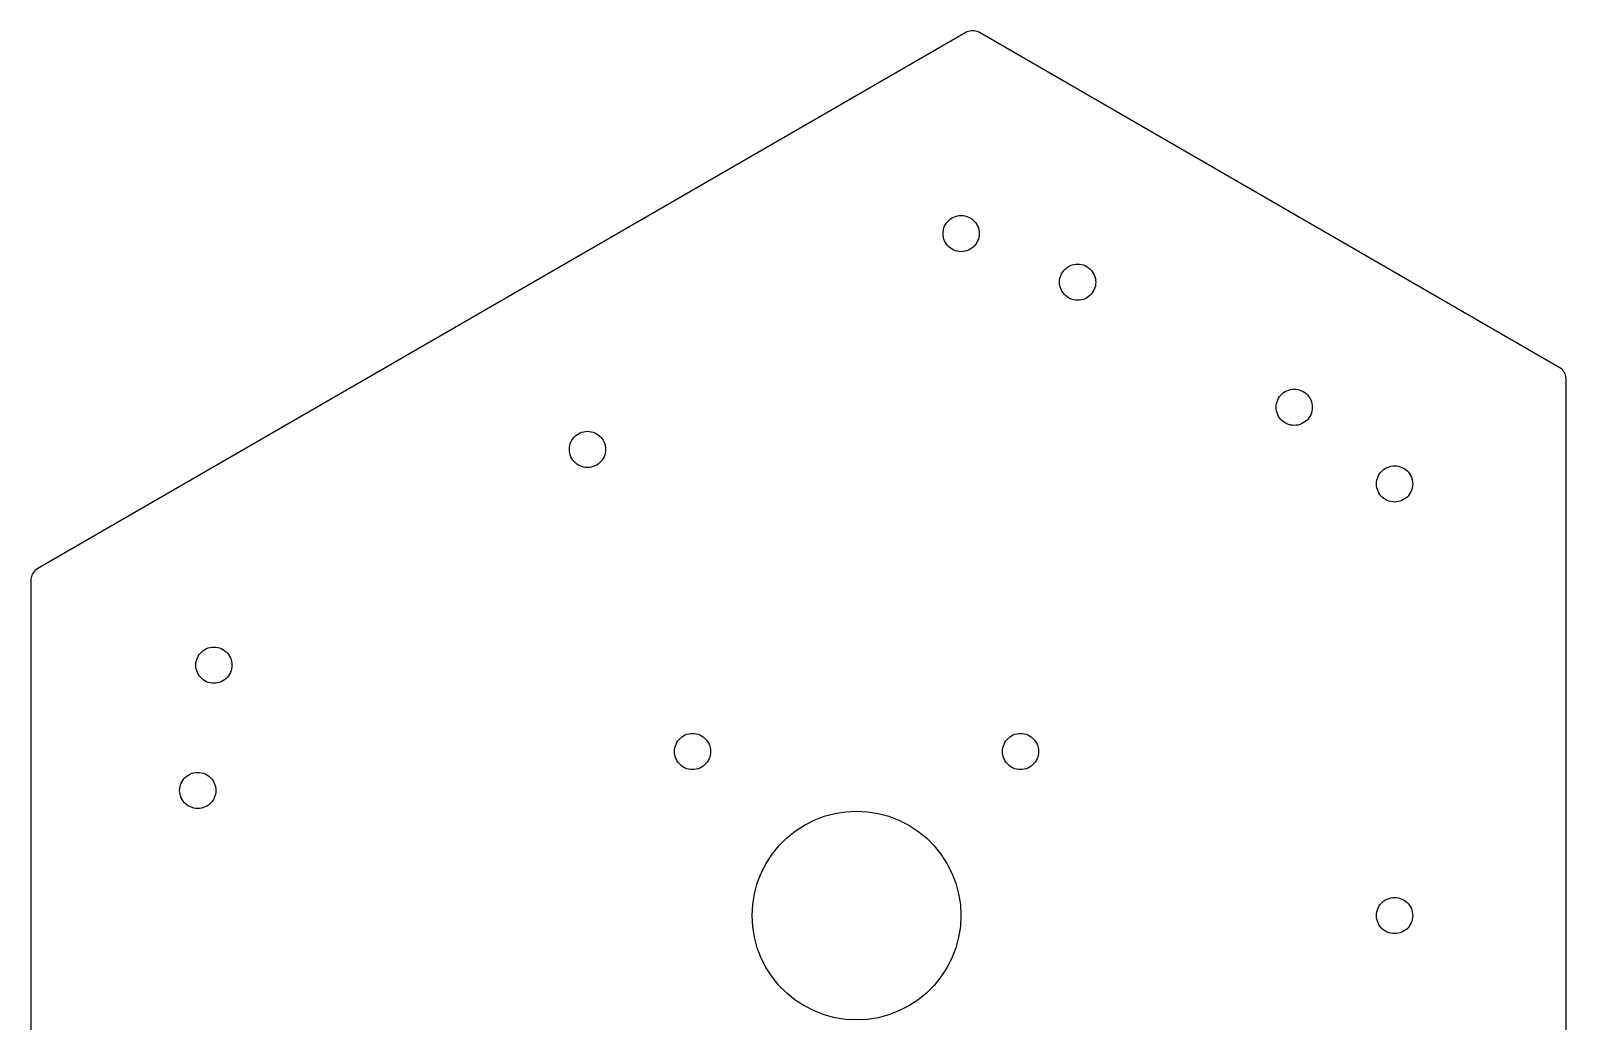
# Model space of a CAD drawing. Header units: metres. Extents: x -119 to 102, y -127 to 127.
# Drawn here: x -118.7 to 102, y -15.2 to 127.1 of the extents above; entities that cross this region are included whole.
import ezdxf

# ---------------------------------------------------------------- set-up
doc = ezdxf.new("R2010")
doc.units = ezdxf.units.M

msp = doc.modelspace()

# ---------------------------------------------------------------- linework, layer by layer
for p, q in [((15.6839, 126.835), (-117.684, 49.8346)), ((15.8705, 126.93), (15.6839, 126.835)), ((16.0659, 127.005), (15.8705, 126.93)), ((16.2681, 127.059), (16.0659, 127.005)), ((16.4749, 127.092), (16.2681, 127.059)), ((16.684, 127.103), (16.4749, 127.092)), ((16.893, 127.092), (16.684, 127.103)), ((17.0998, 127.059), (16.893, 127.092)), ((17.302, 127.005), (17.0998, 127.059)), ((17.4974, 126.93), (17.302, 127.005)), ((17.6839, 126.835), (17.4974, 126.93)), ((101, 78.732), (17.6839, 126.835)), ((12.7794, 99.2654), (12.9276, 99.4936)), ((12.9276, 99.4936), (13.0989, 99.7051)), ((13.0989, 99.7051), (13.2913, 99.8976)), ((13.2913, 99.8976), (13.5028, 100.069)), ((13.5028, 100.069), (13.7311, 100.217)), ((13.7311, 100.217), (13.9735, 100.341)), ((13.9735, 100.341), (14.2276, 100.438)), ((14.2276, 100.438), (14.4905, 100.509)), ((14.4905, 100.509), (14.7593, 100.551)), ((14.7593, 100.551), (15.0311, 100.565)), ((15.0311, 100.565), (15.3028, 100.551)), ((15.3028, 100.551), (15.5716, 100.509)), ((15.5716, 100.509), (15.8345, 100.438)), ((15.8345, 100.438), (16.0886, 100.341)), ((16.0886, 100.341), (16.3311, 100.217)), ((16.3311, 100.217), (16.5593, 100.069)), ((16.5593, 100.069), (16.7708, 99.8976)), ((16.7708, 99.8976), (16.9632, 99.7051)), ((16.9632, 99.7051), (17.1345, 99.4936)), ((17.1345, 99.4936), (17.2827, 99.2654)), ((12.4311, 97.9654), (12.4453, 98.2372)), ((12.4453, 97.6936), (12.4311, 97.9654)), ((12.4453, 98.2372), (12.4879, 98.506)), ((12.4879, 97.4248), (12.4453, 97.6936)), ((12.4879, 98.506), (12.5583, 98.7688)), ((12.5583, 97.1619), (12.4879, 97.4248)), ((12.5583, 98.7688), (12.6559, 99.0229)), ((12.6559, 96.9079), (12.5583, 97.1619)), ((12.6559, 99.0229), (12.7794, 99.2654)), ((17.2827, 99.2654), (17.4063, 99.0229)), ((17.4063, 99.0229), (17.5038, 98.7689)), ((17.5038, 97.162), (17.4063, 96.9079)), ((17.5038, 98.7689), (17.5742, 98.506)), ((17.5742, 97.4249), (17.5038, 97.162)), ((17.5742, 98.506), (17.6168, 98.2372)), ((17.6168, 97.6936), (17.5742, 97.4249)), ((17.6168, 98.2372), (17.6311, 97.9654)), ((17.6311, 97.9654), (17.6168, 97.6936)), ((12.7794, 96.6654), (12.6559, 96.9079)), ((12.9276, 96.4372), (12.7794, 96.6654)), ((13.0989, 96.2257), (12.9276, 96.4372)), ((13.2913, 96.0332), (13.0989, 96.2257)), ((13.5028, 95.862), (13.2913, 96.0332)), ((13.731, 95.7137), (13.5028, 95.862)), ((13.9735, 95.5902), (13.731, 95.7137)), ((14.2276, 95.4927), (13.9735, 95.5902)), ((14.4905, 95.4222), (14.2276, 95.4927)), ((14.7593, 95.3797), (14.4905, 95.4222)), ((15.0311, 95.3654), (14.7593, 95.3797)), ((15.3028, 95.3797), (15.0311, 95.3654)), ((15.5716, 95.4222), (15.3028, 95.3797)), ((15.8345, 95.4927), (15.5716, 95.4222)), ((16.0886, 95.5902), (15.8345, 95.4927)), ((16.3311, 95.7137), (16.0886, 95.5902)), ((16.5593, 95.862), (16.3311, 95.7137)), ((16.7708, 96.0332), (16.5593, 95.862)), ((16.9632, 96.2257), (16.7708, 96.0332)), ((17.1345, 96.4372), (16.9632, 96.2257)), ((17.2827, 96.6654), (17.1345, 96.4372)), ((17.4063, 96.9079), (17.2827, 96.6654)), ((29.6725, 92.5081), (29.8438, 92.7196)), ((29.8438, 92.7196), (30.0362, 92.912)), ((30.0362, 92.912), (30.2477, 93.0833)), ((30.2477, 93.0833), (30.4759, 93.2315)), ((30.4759, 93.2315), (30.7184, 93.3551)), ((30.7184, 93.3551), (30.9725, 93.4526)), ((30.9725, 93.4526), (31.2354, 93.523)), ((31.2354, 93.523), (31.5042, 93.5656)), ((31.5042, 93.5656), (31.776, 93.5798)), ((31.776, 93.5798), (32.0477, 93.5656)), ((32.0477, 93.5656), (32.3165, 93.523)), ((32.3165, 93.523), (32.5794, 93.4526)), ((32.5794, 93.4526), (32.8335, 93.3551)), ((32.8335, 93.3551), (33.076, 93.2315)), ((33.076, 93.2315), (33.3042, 93.0833)), ((33.3042, 93.0833), (33.5157, 92.912)), ((33.5157, 92.912), (33.7081, 92.7196)), ((33.7081, 92.7196), (33.8794, 92.5081)), ((29.1759, 90.9798), (29.1902, 91.2516)), ((29.1902, 90.7081), (29.1759, 90.9798)), ((29.1902, 91.2516), (29.2328, 91.5204)), ((29.2328, 90.4393), (29.1902, 90.7081)), ((29.2328, 91.5204), (29.3032, 91.7833)), ((29.3032, 91.7833), (29.4007, 92.0374)), ((29.4007, 92.0374), (29.5243, 92.2798)), ((29.5243, 92.2798), (29.6725, 92.5081)), ((33.8794, 92.5081), (34.0276, 92.2798)), ((34.0276, 92.2798), (34.1512, 92.0374)), ((34.1512, 92.0374), (34.2487, 91.7833)), ((34.2487, 91.7833), (34.3191, 91.5204)), ((34.3191, 91.5204), (34.3617, 91.2516)), ((34.3617, 90.7081), (34.3191, 90.4393)), ((34.3617, 91.2516), (34.3759, 90.9798)), ((34.3759, 90.9798), (34.3617, 90.7081)), ((29.3032, 90.1764), (29.2328, 90.4393)), ((29.4007, 89.9223), (29.3032, 90.1764)), ((29.5243, 89.6798), (29.4007, 89.9223)), ((29.6725, 89.4516), (29.5243, 89.6798)), ((29.8438, 89.2401), (29.6725, 89.4516)), ((30.0362, 89.0477), (29.8438, 89.2401)), ((30.2477, 88.8764), (30.0362, 89.0477)), ((30.476, 88.7282), (30.2477, 88.8764)), ((30.7184, 88.6046), (30.476, 88.7282)), ((30.9725, 88.5071), (30.7184, 88.6046)), ((31.2354, 88.4367), (30.9725, 88.5071)), ((31.5042, 88.3941), (31.2354, 88.4367)), ((31.776, 88.3799), (31.5042, 88.3941)), ((32.0477, 88.3941), (31.776, 88.3799)), ((32.3165, 88.4367), (32.0477, 88.3941)), ((32.5794, 88.5071), (32.3165, 88.4367)), ((32.8335, 88.6046), (32.5794, 88.5071)), ((33.076, 88.7282), (32.8335, 88.6046)), ((33.3042, 88.8764), (33.076, 88.7282)), ((33.5157, 89.0477), (33.3042, 88.8764)), ((33.7081, 89.2401), (33.5157, 89.0477)), ((33.8794, 89.4516), (33.7081, 89.2401)), ((34.0276, 89.6798), (33.8794, 89.4516)), ((34.1512, 89.9223), (34.0276, 89.6798)), ((34.2487, 90.1764), (34.1512, 89.9223)), ((34.3191, 90.4393), (34.2487, 90.1764)), ((101.176, 78.618), (101, 78.732)), ((101.338, 78.4863), (101.176, 78.618)), ((101.486, 78.3383), (101.338, 78.4863)), ((101.618, 78.1756), (101.486, 78.3383)), ((101.732, 78), (101.618, 78.1756)), ((101.827, 77.8135), (101.732, 78)), ((101.902, 77.618), (101.827, 77.8135)), ((101.956, 77.4158), (101.902, 77.618)), ((101.989, 77.209), (101.956, 77.4158)), ((61.1631, 74.9409), (61.3746, 75.1122)), ((61.3746, 75.1122), (61.6029, 75.2604)), ((61.6029, 75.2604), (61.8454, 75.3839)), ((61.8454, 75.3839), (62.0994, 75.4814)), ((62.0994, 75.4814), (62.3623, 75.5519)), ((62.3623, 75.5519), (62.6311, 75.5945)), ((62.6311, 75.5945), (62.9029, 75.6087)), ((62.9029, 75.6087), (63.1746, 75.5945)), ((63.1746, 75.5945), (63.4435, 75.5519)), ((63.4435, 75.5519), (63.7063, 75.4814)), ((63.7063, 75.4814), (63.9604, 75.3839)), ((63.9604, 75.3839), (64.2029, 75.2604)), ((64.2029, 75.2604), (64.4311, 75.1122)), ((64.4311, 75.1122), (64.6426, 74.9409)), ((102, 77), (101.989, 77.209)), ((102, -77), (102, 77)), ((60.3029, 73.0087), (60.3171, 73.2805)), ((60.3171, 72.7369), (60.3029, 73.0087)), ((60.3171, 73.2805), (60.3597, 73.5493)), ((60.3597, 73.5493), (60.4301, 73.8121)), ((60.4301, 73.8121), (60.5276, 74.0662)), ((60.5276, 74.0662), (60.6512, 74.3087)), ((60.6512, 74.3087), (60.7994, 74.537)), ((60.7994, 74.537), (60.9707, 74.7484)), ((60.9707, 74.7484), (61.1631, 74.9409)), ((64.6426, 74.9409), (64.8351, 74.7484)), ((64.8351, 74.7484), (65.0063, 74.5369)), ((65.0063, 74.5369), (65.1545, 74.3087)), ((65.1545, 74.3087), (65.2781, 74.0662)), ((65.2781, 74.0662), (65.3756, 73.8121)), ((65.3756, 73.8121), (65.446, 73.5493)), ((65.446, 73.5493), (65.4886, 73.2805)), ((65.4886, 73.2805), (65.5029, 73.0087)), ((65.5029, 73.0087), (65.4886, 72.7369)), ((60.3597, 72.4681), (60.3171, 72.7369)), ((60.4301, 72.2053), (60.3597, 72.4681)), ((60.5276, 71.9512), (60.4301, 72.2053)), ((60.6512, 71.7087), (60.5276, 71.9512)), ((60.7994, 71.4805), (60.6512, 71.7087)), ((60.9707, 71.269), (60.7994, 71.4805)), ((61.1631, 71.0765), (60.9707, 71.269)), ((61.3746, 70.9053), (61.1631, 71.0765)), ((61.6029, 70.757), (61.3746, 70.9053)), ((61.8454, 70.6335), (61.6029, 70.757)), ((62.0994, 70.536), (61.8454, 70.6335)), ((63.9604, 70.6335), (63.7063, 70.5359)), ((64.2029, 70.757), (63.9604, 70.6335)), ((64.4311, 70.9052), (64.2029, 70.757)), ((64.6426, 71.0765), (64.4311, 70.9052)), ((64.835, 71.269), (64.6426, 71.0765)), ((65.0063, 71.4805), (64.835, 71.269)), ((65.1545, 71.7087), (65.0063, 71.4805)), ((65.2781, 71.9512), (65.1545, 71.7087)), ((65.3756, 72.2053), (65.2781, 71.9512)), ((65.446, 72.4681), (65.3756, 72.2053)), ((65.4886, 72.7369), (65.446, 72.4681)), ((-40.9142, 68.2654), (-40.7659, 68.4937)), ((-40.7659, 68.4937), (-40.5947, 68.7051)), ((-40.5947, 68.7051), (-40.4022, 68.8976)), ((-40.4022, 68.8976), (-40.1907, 69.0689)), ((-40.1907, 69.0689), (-39.9625, 69.2171)), ((-39.9625, 69.2171), (-39.72, 69.3406)), ((-39.72, 69.3406), (-39.4659, 69.4381)), ((-39.4659, 69.4381), (-39.2031, 69.5086)), ((-39.2031, 69.5086), (-38.9343, 69.5512)), ((-38.9343, 69.5512), (-38.6625, 69.5654)), ((-38.6625, 69.5654), (-38.3907, 69.5511)), ((-38.3907, 69.5511), (-38.1219, 69.5086)), ((-38.1219, 69.5086), (-37.859, 69.4381)), ((-37.859, 69.4381), (-37.605, 69.3406)), ((-37.605, 69.3406), (-37.3625, 69.2171)), ((-37.3625, 69.2171), (-37.1342, 69.0688)), ((-37.1342, 69.0688), (-36.9228, 68.8976)), ((-36.9228, 68.8976), (-36.7303, 68.7051)), ((-36.7303, 68.7051), (-36.559, 68.4936)), ((-36.559, 68.4936), (-36.4108, 68.2654)), ((62.3623, 70.4655), (62.0994, 70.536)), ((62.6311, 70.4229), (62.3623, 70.4655)), ((62.9029, 70.4087), (62.6311, 70.4229)), ((63.1746, 70.4229), (62.9029, 70.4087)), ((63.4435, 70.4655), (63.1746, 70.4229)), ((63.7063, 70.5359), (63.4435, 70.4655)), ((-41.2625, 66.9654), (-41.2482, 67.2372)), ((-41.2482, 66.6936), (-41.2625, 66.9654)), ((-41.2482, 67.2372), (-41.2057, 67.506)), ((-41.2057, 66.4248), (-41.2482, 66.6936)), ((-41.2057, 67.506), (-41.1352, 67.7689)), ((-41.1352, 66.162), (-41.2057, 66.4248)), ((-41.1352, 67.7689), (-41.0377, 68.0229)), ((-41.0377, 68.0229), (-40.9142, 68.2654)), ((-36.4108, 68.2654), (-36.2873, 68.0229)), ((-36.2873, 68.0229), (-36.1898, 67.7689)), ((-36.1898, 67.7689), (-36.1193, 67.506)), ((-36.1193, 66.4249), (-36.1898, 66.162)), ((-36.1193, 67.506), (-36.0767, 67.2372)), ((-36.0768, 66.6936), (-36.1193, 66.4249)), ((-36.0625, 66.9654), (-36.0768, 66.6936)), ((-36.0767, 67.2372), (-36.0625, 66.9654)), ((-41.0377, 65.9079), (-41.1352, 66.162)), ((-40.9142, 65.6654), (-41.0377, 65.9079)), ((-40.7659, 65.4372), (-40.9142, 65.6654)), ((-40.5947, 65.2257), (-40.7659, 65.4372)), ((-40.4022, 65.0332), (-40.5947, 65.2257)), ((-40.1907, 64.862), (-40.4022, 65.0332)), ((-39.9625, 64.7137), (-40.1907, 64.862)), ((-39.72, 64.5902), (-39.9625, 64.7137)), ((-39.4659, 64.4927), (-39.72, 64.5902)), ((-39.203, 64.4222), (-39.4659, 64.4927)), ((-38.9343, 64.3797), (-39.203, 64.4222)), ((-38.6625, 64.3654), (-38.9343, 64.3797)), ((-38.3907, 64.3797), (-38.6625, 64.3654)), ((-38.1219, 64.4222), (-38.3907, 64.3797)), ((-37.859, 64.4927), (-38.1219, 64.4222)), ((-37.605, 64.5902), (-37.859, 64.4927)), ((-37.3625, 64.7137), (-37.605, 64.5902)), ((-37.1343, 64.862), (-37.3625, 64.7137)), ((-36.9228, 65.0332), (-37.1343, 64.862)), ((-36.7303, 65.2257), (-36.9228, 65.0332)), ((-36.5591, 65.4372), (-36.7303, 65.2257)), ((-36.4108, 65.6654), (-36.5591, 65.4372)), ((-36.2873, 65.9079), (-36.4108, 65.6654)), ((-36.1898, 66.162), (-36.2873, 65.9079)), ((75.5853, 63.9322), (75.7968, 64.1034)), ((75.7968, 64.1034), (76.025, 64.2517)), ((76.025, 64.2517), (76.2675, 64.3752)), ((76.2675, 64.3752), (76.5216, 64.4727)), ((76.5216, 64.4727), (76.7844, 64.5432)), ((76.7844, 64.5432), (77.0532, 64.5858)), ((77.0532, 64.5858), (77.325, 64.6)), ((77.325, 64.6), (77.5968, 64.5858)), ((77.5968, 64.5858), (77.8656, 64.5432)), ((77.8656, 64.5432), (78.1284, 64.4727)), ((78.1284, 64.4727), (78.3825, 64.3752)), ((78.3825, 64.3752), (78.625, 64.2517)), ((78.625, 64.2517), (78.8532, 64.1034)), ((78.8532, 64.1034), (79.0647, 63.9322)), ((74.725, 62), (74.7392, 62.2718)), ((74.7392, 61.7282), (74.725, 62)), ((74.7392, 62.2718), (74.7818, 62.5406)), ((74.7818, 62.5406), (74.8523, 62.8034)), ((74.8523, 62.8034), (74.9498, 63.0575)), ((74.9498, 63.0575), (75.0733, 63.3)), ((75.0733, 63.3), (75.2216, 63.5282)), ((75.2216, 63.5282), (75.3928, 63.7397)), ((75.3928, 63.7397), (75.5853, 63.9322)), ((79.0647, 63.9322), (79.2572, 63.7397)), ((79.2572, 63.7397), (79.4284, 63.5282)), ((79.4284, 63.5282), (79.5767, 63.3)), ((79.5767, 63.3), (79.7002, 63.0575)), ((79.7002, 63.0575), (79.7977, 62.8034)), ((79.7977, 62.8034), (79.8682, 62.5406)), ((79.8682, 62.5406), (79.9108, 62.2718)), ((79.9108, 62.2718), (79.925, 62)), ((79.925, 62), (79.9108, 61.7282)), ((74.7818, 61.4594), (74.7392, 61.7282)), ((74.8523, 61.1965), (74.7818, 61.4594)), ((74.9498, 60.9425), (74.8523, 61.1965)), ((75.0733, 60.7), (74.9498, 60.9425)), ((75.2216, 60.4718), (75.0733, 60.7)), ((75.3928, 60.2603), (75.2216, 60.4718)), ((75.5853, 60.0678), (75.3928, 60.2603)), ((75.7968, 59.8965), (75.5853, 60.0678)), ((76.025, 59.7483), (75.7968, 59.8965)), ((76.2675, 59.6248), (76.025, 59.7483)), ((76.5216, 59.5273), (76.2675, 59.6248)), ((78.3825, 59.6248), (78.1284, 59.5273)), ((78.625, 59.7483), (78.3825, 59.6248)), ((78.8532, 59.8965), (78.625, 59.7483)), ((79.0647, 60.0678), (78.8532, 59.8965)), ((79.2572, 60.2603), (79.0647, 60.0678)), ((79.4284, 60.4718), (79.2572, 60.2603)), ((79.5767, 60.7), (79.4284, 60.4718)), ((79.7002, 60.9425), (79.5767, 60.7)), ((79.7977, 61.1965), (79.7002, 60.9425)), ((79.8682, 61.4594), (79.7977, 61.1965)), ((79.9108, 61.7282), (79.8682, 61.4594)), ((76.7844, 59.4568), (76.5216, 59.5273)), ((77.0532, 59.4142), (76.7844, 59.4568)), ((77.325, 59.4), (77.0532, 59.4142)), ((77.5968, 59.4142), (77.325, 59.4)), ((77.8656, 59.4568), (77.5968, 59.4142)), ((78.1284, 59.5273), (77.8656, 59.4568)), ((-118.586, 48.7206), (-118.64, 48.5184)), ((-118.511, 48.916), (-118.586, 48.7206)), ((-118.416, 49.1025), (-118.511, 48.916)), ((-118.302, 49.2781), (-118.416, 49.1025)), ((-118.17, 49.4408), (-118.302, 49.2781)), ((-118.022, 49.5888), (-118.17, 49.4408)), ((-117.859, 49.7206), (-118.022, 49.5888)), ((-117.684, 49.8346), (-117.859, 49.7206)), ((-118.673, 48.3116), (-118.684, 48.1025)), ((-118.684, 48.1025), (-118.684, -48.1025)), ((-118.64, 48.5184), (-118.673, 48.3116)), ((-94.4595, 37.4937), (-94.2882, 37.7051)), ((-94.2882, 37.7051), (-94.0958, 37.8976)), ((-94.0958, 37.8976), (-93.8843, 38.0689)), ((-93.8843, 38.0689), (-93.6561, 38.2171)), ((-93.6561, 38.2171), (-93.4136, 38.3406)), ((-93.4136, 38.3406), (-93.1595, 38.4382)), ((-93.1595, 38.4382), (-92.8966, 38.5086)), ((-92.8966, 38.5086), (-92.6278, 38.5512)), ((-92.6278, 38.5512), (-92.3561, 38.5654)), ((-92.3561, 38.5654), (-92.0843, 38.5512)), ((-92.0843, 38.5512), (-91.8155, 38.5086)), ((-91.8155, 38.5086), (-91.5526, 38.4382)), ((-91.5526, 38.4382), (-91.2985, 38.3406)), ((-91.2985, 38.3406), (-91.056, 38.2171)), ((-91.056, 38.2171), (-90.8278, 38.0688)), ((-90.8278, 38.0688), (-90.6163, 37.8976)), ((-90.6163, 37.8976), (-90.4239, 37.7051)), ((-90.4239, 37.7051), (-90.2526, 37.4936)), ((-94.9561, 35.9654), (-94.9418, 36.2372)), ((-94.9418, 35.6936), (-94.9561, 35.9654)), ((-94.9418, 36.2372), (-94.8992, 36.506)), ((-94.8992, 35.4248), (-94.9418, 35.6936)), ((-94.8992, 36.506), (-94.8288, 36.7689)), ((-94.8288, 35.162), (-94.8992, 35.4248)), ((-94.8288, 36.7689), (-94.7313, 37.0229)), ((-94.7313, 37.0229), (-94.6077, 37.2654)), ((-94.6077, 37.2654), (-94.4595, 37.4937)), ((-90.2526, 37.4936), (-90.1044, 37.2654)), ((-90.1044, 37.2654), (-89.9809, 37.0229)), ((-89.9809, 37.0229), (-89.8833, 36.7689)), ((-89.8833, 36.7689), (-89.8129, 36.506)), ((-89.8129, 35.4249), (-89.8833, 35.162)), ((-89.8129, 36.506), (-89.7703, 36.2372)), ((-89.7703, 35.6936), (-89.8129, 35.4249)), ((-89.7703, 36.2372), (-89.7561, 35.9654)), ((-89.7561, 35.9654), (-89.7703, 35.6936)), ((-94.7313, 34.9079), (-94.8288, 35.162)), ((-94.6077, 34.6654), (-94.7313, 34.9079)), ((-94.4595, 34.4372), (-94.6077, 34.6654)), ((-94.2883, 34.2257), (-94.4595, 34.4372)), ((-94.0958, 34.0332), (-94.2883, 34.2257)), ((-93.8843, 33.862), (-94.0958, 34.0332)), ((-93.6561, 33.7137), (-93.8843, 33.862)), ((-93.4136, 33.5902), (-93.6561, 33.7137)), ((-93.1595, 33.4927), (-93.4136, 33.5902)), ((-92.8966, 33.4222), (-93.1595, 33.4927)), ((-92.6278, 33.3797), (-92.8966, 33.4222)), ((-92.3561, 33.3654), (-92.6278, 33.3797)), ((-92.0843, 33.3797), (-92.3561, 33.3654)), ((-91.8155, 33.4222), (-92.0843, 33.3797)), ((-91.5526, 33.4927), (-91.8155, 33.4222)), ((-91.2985, 33.5902), (-91.5526, 33.4927)), ((-91.0561, 33.7137), (-91.2985, 33.5902)), ((-90.8278, 33.862), (-91.0561, 33.7137)), ((-90.6163, 34.0332), (-90.8278, 33.862)), ((-90.4239, 34.2257), (-90.6163, 34.0332)), ((-90.2526, 34.4372), (-90.4239, 34.2257)), ((-90.1044, 34.6654), (-90.2526, 34.4372)), ((-89.9809, 34.9079), (-90.1044, 34.6654)), ((-89.8833, 35.162), (-89.9809, 34.9079)), ((-26.1132, 24.1106), (-26.0427, 24.3734)), ((-26.0427, 24.3734), (-25.9452, 24.6275)), ((-25.9452, 24.6275), (-25.8217, 24.87)), ((-25.8217, 24.87), (-25.6734, 25.0982)), ((-25.6734, 25.0982), (-25.5022, 25.3097)), ((-25.5022, 25.3097), (-25.3097, 25.5022)), ((-25.3097, 25.5022), (-25.0982, 25.6734)), ((-25.0982, 25.6734), (-24.87, 25.8217)), ((-24.87, 25.8217), (-24.6275, 25.9452)), ((-24.6275, 25.9452), (-24.3734, 26.0427)), ((-24.3734, 26.0427), (-24.1106, 26.1132)), ((-24.1106, 26.1132), (-23.8418, 26.1557)), ((-23.8418, 26.1557), (-23.57, 26.17)), ((-23.57, 26.17), (-23.2982, 26.1557)), ((-23.2982, 26.1557), (-23.0294, 26.1132)), ((-23.0294, 26.1132), (-22.7666, 26.0427)), ((-22.7666, 26.0427), (-22.5125, 25.9452)), ((-22.5125, 25.9452), (-22.27, 25.8217)), ((-22.27, 25.8217), (-22.0417, 25.6734)), ((-22.0417, 25.6734), (-21.8302, 25.5022)), ((-21.8302, 25.5022), (-21.6378, 25.3097)), ((-21.6378, 25.3097), (-21.4666, 25.0982)), ((-21.4666, 25.0982), (-21.3183, 24.87)), ((-21.3183, 24.87), (-21.1948, 24.6275)), ((-21.1948, 24.6275), (-21.0972, 24.3734)), ((-21.0972, 24.3734), (-21.0268, 24.1106)), ((21.0268, 24.1106), (21.0972, 24.3734)), ((21.0972, 24.3734), (21.1948, 24.6275)), ((21.1948, 24.6275), (21.3183, 24.87)), ((21.3183, 24.87), (21.4666, 25.0982)), ((21.4666, 25.0982), (21.6378, 25.3097)), ((21.6378, 25.3097), (21.8302, 25.5022)), ((21.8302, 25.5022), (22.0417, 25.6734)), ((22.0417, 25.6734), (22.27, 25.8217)), ((22.27, 25.8217), (22.5125, 25.9452)), ((22.5125, 25.9452), (22.7666, 26.0427)), ((22.7666, 26.0427), (23.0294, 26.1132)), ((23.0294, 26.1132), (23.2982, 26.1557)), ((23.2982, 26.1557), (23.57, 26.17)), ((23.57, 26.17), (23.8418, 26.1557)), ((23.8418, 26.1557), (24.1106, 26.1132)), ((24.1106, 26.1132), (24.3734, 26.0427)), ((24.3734, 26.0427), (24.6275, 25.9452)), ((24.6275, 25.9452), (24.87, 25.8217)), ((24.87, 25.8217), (25.0982, 25.6734)), ((25.0982, 25.6734), (25.3097, 25.5022)), ((25.3097, 25.5022), (25.5022, 25.3097)), ((25.5022, 25.3097), (25.6734, 25.0982)), ((25.6734, 25.0982), (25.8217, 24.87)), ((25.8217, 24.87), (25.9452, 24.6275)), ((25.9452, 24.6275), (26.0427, 24.3734)), ((26.0427, 24.3734), (26.1132, 24.1106)), ((-26.17, 23.57), (-26.1557, 23.8418)), ((-26.1557, 23.2982), (-26.17, 23.57)), ((-26.1557, 23.8418), (-26.1132, 24.1106)), ((-26.1132, 23.0294), (-26.1557, 23.2982)), ((-26.0427, 22.7666), (-26.1132, 23.0294)), ((-25.9452, 22.5125), (-26.0427, 22.7666)), ((-25.8217, 22.27), (-25.9452, 22.5125)), ((-25.6734, 22.0417), (-25.8217, 22.27)), ((-21.3183, 22.27), (-21.4666, 22.0417)), ((-21.1948, 22.5125), (-21.3183, 22.27)), ((-21.0972, 22.7666), (-21.1948, 22.5125)), ((-21.0268, 23.0294), (-21.0972, 22.7666)), ((-21.0268, 24.1106), (-20.9842, 23.8418)), ((-20.9842, 23.2982), (-21.0268, 23.0294)), ((-20.9842, 23.8418), (-20.97, 23.57)), ((-20.97, 23.57), (-20.9842, 23.2982)), ((20.97, 23.57), (20.9842, 23.8418)), ((20.9842, 23.2982), (20.97, 23.57)), ((20.9842, 23.8418), (21.0268, 24.1106)), ((21.0268, 23.0294), (20.9842, 23.2982)), ((21.0972, 22.7666), (21.0268, 23.0294)), ((21.1948, 22.5125), (21.0972, 22.7666)), ((21.3183, 22.27), (21.1948, 22.5125)), ((21.4666, 22.0417), (21.3183, 22.27)), ((25.8217, 22.27), (25.6734, 22.0417)), ((25.9452, 22.5125), (25.8217, 22.27)), ((26.0427, 22.7666), (25.9452, 22.5125)), ((26.1132, 23.0294), (26.0427, 22.7666)), ((26.1132, 24.1106), (26.1557, 23.8418)), ((26.1557, 23.2982), (26.1132, 23.0294)), ((26.1557, 23.8418), (26.17, 23.57)), ((26.17, 23.57), (26.1557, 23.2982)), ((-96.611, 19.7109), (-96.4186, 19.9033)), ((-96.4186, 19.9033), (-96.2071, 20.0746)), ((-96.2071, 20.0746), (-95.9788, 20.2228)), ((-95.9788, 20.2228), (-95.7363, 20.3464)), ((-95.7363, 20.3464), (-95.4823, 20.4439)), ((-95.4823, 20.4439), (-95.2194, 20.5143)), ((-95.2194, 20.5143), (-94.9506, 20.5569)), ((-94.9506, 20.5569), (-94.6788, 20.5711)), ((-94.6788, 20.5711), (-94.4071, 20.5569)), ((-94.4071, 20.5569), (-94.1383, 20.5143)), ((-94.1383, 20.5143), (-93.8754, 20.4439)), ((-93.8754, 20.4439), (-93.6213, 20.3464)), ((-93.6213, 20.3464), (-93.3788, 20.2228)), ((-93.3788, 20.2228), (-93.1506, 20.0746)), ((-93.1506, 20.0746), (-92.9391, 19.9033)), ((-92.9391, 19.9033), (-92.7467, 19.7109)), ((-25.5022, 21.8302), (-25.6734, 22.0417)), ((-25.3097, 21.6378), (-25.5022, 21.8302)), ((-25.0982, 21.4666), (-25.3097, 21.6378)), ((-24.87, 21.3183), (-25.0982, 21.4666)), ((-24.6275, 21.1948), (-24.87, 21.3183)), ((-24.3734, 21.0972), (-24.6275, 21.1948)), ((-24.1106, 21.0268), (-24.3734, 21.0972)), ((-23.8418, 20.9842), (-24.1106, 21.0268)), ((-23.57, 20.97), (-23.8418, 20.9842)), ((-23.2982, 20.9842), (-23.57, 20.97)), ((-23.0294, 21.0268), (-23.2982, 20.9842)), ((-22.7666, 21.0972), (-23.0294, 21.0268)), ((-22.5125, 21.1948), (-22.7666, 21.0972)), ((-22.27, 21.3183), (-22.5125, 21.1948)), ((-22.0417, 21.4666), (-22.27, 21.3183)), ((-21.8302, 21.6378), (-22.0417, 21.4666)), ((-21.6378, 21.8302), (-21.8302, 21.6378)), ((-21.4666, 22.0417), (-21.6378, 21.8302)), ((21.6378, 21.8302), (21.4666, 22.0417)), ((21.8302, 21.6378), (21.6378, 21.8302)), ((22.0417, 21.4666), (21.8302, 21.6378)), ((22.27, 21.3183), (22.0417, 21.4666)), ((22.5125, 21.1948), (22.27, 21.3183)), ((22.7666, 21.0972), (22.5125, 21.1948)), ((23.0294, 21.0268), (22.7666, 21.0972)), ((23.2982, 20.9842), (23.0294, 21.0268)), ((23.57, 20.97), (23.2982, 20.9842)), ((23.8418, 20.9842), (23.57, 20.97)), ((24.1106, 21.0268), (23.8418, 20.9842)), ((24.3734, 21.0972), (24.1106, 21.0268)), ((24.6275, 21.1948), (24.3734, 21.0972)), ((24.87, 21.3183), (24.6275, 21.1948)), ((25.0982, 21.4666), (24.87, 21.3183)), ((25.3097, 21.6378), (25.0982, 21.4666)), ((25.5022, 21.8302), (25.3097, 21.6378)), ((25.6734, 22.0417), (25.5022, 21.8302)), ((-97.2788, 17.9711), (-97.2646, 18.2429)), ((-97.2646, 17.6994), (-97.2788, 17.9711)), ((-97.2646, 18.2429), (-97.222, 18.5117)), ((-97.222, 17.4306), (-97.2646, 17.6994)), ((-97.222, 18.5117), (-97.1516, 18.7746)), ((-97.1516, 18.7746), (-97.054, 19.0287)), ((-97.054, 19.0287), (-96.9305, 19.2711)), ((-96.9305, 19.2711), (-96.7823, 19.4994)), ((-96.7823, 19.4994), (-96.611, 19.7109)), ((-92.7467, 19.7109), (-92.5754, 19.4994)), ((-92.5754, 19.4994), (-92.4272, 19.2711)), ((-92.4272, 19.2711), (-92.3036, 19.0287)), ((-92.3036, 19.0287), (-92.2061, 18.7746)), ((-92.2061, 18.7746), (-92.1357, 18.5117)), ((-92.1357, 18.5117), (-92.0931, 18.2429)), ((-92.0931, 17.6994), (-92.1357, 17.4306)), ((-92.0931, 18.2429), (-92.0788, 17.9711)), ((-92.0788, 17.9711), (-92.0931, 17.6994)), ((-97.1516, 17.1677), (-97.222, 17.4306)), ((-97.054, 16.9136), (-97.1516, 17.1677)), ((-96.9305, 16.6711), (-97.054, 16.9136)), ((-96.7823, 16.4429), (-96.9305, 16.6711)), ((-96.611, 16.2314), (-96.7823, 16.4429)), ((-96.4186, 16.039), (-96.611, 16.2314)), ((-96.2071, 15.8677), (-96.4186, 16.039)), ((-95.9788, 15.7195), (-96.2071, 15.8677)), ((-95.7363, 15.5959), (-95.9788, 15.7195)), ((-95.4823, 15.4984), (-95.7363, 15.5959)), ((-95.2194, 15.4279), (-95.4823, 15.4984)), ((-93.8754, 15.4984), (-94.1383, 15.4279)), ((-93.6213, 15.5959), (-93.8754, 15.4984)), ((-93.3788, 15.7195), (-93.6213, 15.5959)), ((-93.1506, 15.8677), (-93.3788, 15.7195)), ((-92.9391, 16.039), (-93.1506, 15.8677)), ((-92.7467, 16.2314), (-92.9391, 16.039)), ((-92.5754, 16.4429), (-92.7467, 16.2314)), ((-92.4272, 16.6711), (-92.5754, 16.4429)), ((-92.3036, 16.9136), (-92.4272, 16.6711)), ((-92.2061, 17.1677), (-92.3036, 16.9136)), ((-92.1357, 17.4306), (-92.2061, 17.1677)), ((-94.9506, 15.3854), (-95.2194, 15.4279)), ((-94.6788, 15.3711), (-94.9506, 15.3854)), ((-94.4071, 15.3854), (-94.6788, 15.3711)), ((-94.1383, 15.4279), (-94.4071, 15.3854)), ((-7.5, 12.9904), (-6.10104, 13.7032)), ((-6.10104, 13.7032), (-4.63525, 14.2658)), ((-4.63525, 14.2658), (-3.11867, 14.6722)), ((-3.11867, 14.6722), (-1.56792, 14.9178)), ((-1.56792, 14.9178), (0, 15)), ((0, 15), (1.56792, 14.9178)), ((1.56792, 14.9178), (3.11867, 14.6722)), ((3.11867, 14.6722), (4.63525, 14.2658)), ((4.63525, 14.2658), (6.10104, 13.7032)), ((6.10104, 13.7032), (7.5, 12.9904)), ((-11.1472, 10.037), (-10.037, 11.1472)), ((-10.037, 11.1472), (-8.81677, 12.1353)), ((-8.81677, 12.1353), (-7.5, 12.9904)), ((7.5, 12.9904), (8.81677, 12.1353)), ((8.81677, 12.1353), (10.037, 11.1472)), ((10.037, 11.1472), (11.1472, 10.037)), ((-12.1353, 8.81677), (-11.1472, 10.037)), ((11.1472, 10.037), (12.1353, 8.81677)), ((-13.7032, 6.10104), (-12.9904, 7.5)), ((-12.9904, 7.5), (-12.1353, 8.81677)), ((12.1353, 8.81677), (12.9904, 7.5)), ((12.9904, 7.5), (13.7032, 6.10104)), ((-14.6722, 3.11867), (-14.2658, 4.63525)), ((-14.2658, 4.63525), (-13.7032, 6.10104)), ((13.7032, 6.10104), (14.2658, 4.63525)), ((14.2658, 4.63525), (14.6722, 3.11867)), ((-14.9178, 1.56792), (-14.6722, 3.11867)), ((14.6722, 3.11867), (14.9178, 1.56792)), ((75.7968, 2.10344), (76.025, 2.25166)), ((76.025, 2.25166), (76.2675, 2.37521)), ((76.2675, 2.37521), (76.5216, 2.47273)), ((76.5216, 2.47273), (76.7844, 2.54318)), ((76.7844, 2.54318), (77.0532, 2.58575)), ((77.0532, 2.58575), (77.325, 2.59999)), ((77.325, 2.59999), (77.5968, 2.58575)), ((77.5968, 2.58575), (77.8656, 2.54318)), ((77.8656, 2.54318), (78.1284, 2.47273)), ((78.1284, 2.47273), (78.3825, 2.37521)), ((78.3825, 2.37521), (78.625, 2.25166)), ((78.625, 2.25166), (78.8532, 2.10344)), ((-15, 0), (-14.9178, 1.56792)), ((-14.9178, -1.56792), (-15, 0)), ((14.9178, 1.56792), (15, 0)), ((15, 0), (14.9178, -1.56792)), ((74.725, 0), (74.7392, 0.27176)), ((74.7392, -0.27176), (74.725, 0)), ((74.7392, 0.27176), (74.7818, 0.54056)), ((74.7818, 0.54056), (74.8523, 0.80344)), ((74.8523, 0.80344), (74.9498, 1.05751)), ((74.9498, 1.05751), (75.0733, 1.29999)), ((75.0733, 1.29999), (75.2216, 1.52823)), ((75.2216, 1.52823), (75.3928, 1.73973)), ((75.3928, 1.73973), (75.5853, 1.93217)), ((75.5853, 1.93217), (75.7968, 2.10344)), ((78.8532, 2.10344), (79.0647, 1.93217)), ((79.0647, 1.93217), (79.2572, 1.73973)), ((79.2572, 1.73973), (79.4284, 1.52823)), ((79.4284, 1.52823), (79.5767, 1.29999)), ((79.5767, 1.29999), (79.7002, 1.05751)), ((79.7002, 1.05751), (79.7977, 0.80344)), ((79.7977, 0.80344), (79.8682, 0.54056)), ((79.8682, 0.54056), (79.9108, 0.27176)), ((79.9108, 0.27176), (79.925, 0)), ((79.925, 0), (79.9108, -0.27176)), ((-14.6722, -3.11867), (-14.9178, -1.56792)), ((14.9178, -1.56792), (14.6722, -3.11867)), ((74.7818, -0.54056), (74.7392, -0.27176)), ((74.8523, -0.80344), (74.7818, -0.54056)), ((74.9498, -1.05751), (74.8523, -0.80344)), ((75.0733, -1.29999), (74.9498, -1.05751)), ((75.2216, -1.52823), (75.0733, -1.29999)), ((75.3928, -1.73973), (75.2216, -1.52823)), ((75.5853, -1.93217), (75.3928, -1.73973)), ((75.7968, -2.10344), (75.5853, -1.93217)), ((76.025, -2.25166), (75.7968, -2.10344)), ((78.8532, -2.10344), (78.625, -2.25166)), ((79.0647, -1.93217), (78.8532, -2.10344)), ((79.2572, -1.73973), (79.0647, -1.93217)), ((79.4284, -1.52823), (79.2572, -1.73973)), ((79.5767, -1.29999), (79.4284, -1.52823)), ((79.7002, -1.05751), (79.5767, -1.29999)), ((79.7977, -0.80344), (79.7002, -1.05751)), ((79.8682, -0.54056), (79.7977, -0.80344)), ((79.9108, -0.27176), (79.8682, -0.54056)), ((-14.2658, -4.63525), (-14.6722, -3.11867)), ((14.6722, -3.11867), (14.2658, -4.63525)), ((76.2675, -2.37521), (76.025, -2.25166)), ((76.5216, -2.47273), (76.2675, -2.37521)), ((76.7844, -2.54318), (76.5216, -2.47273)), ((77.0532, -2.58575), (76.7844, -2.54318)), ((77.325, -2.59999), (77.0532, -2.58575)), ((77.5968, -2.58575), (77.325, -2.59999)), ((77.8656, -2.54318), (77.5968, -2.58575)), ((78.1284, -2.47273), (77.8656, -2.54318)), ((78.3825, -2.37521), (78.1284, -2.47273)), ((78.625, -2.25166), (78.3825, -2.37521)), ((-13.7032, -6.10104), (-14.2658, -4.63525)), ((-12.9904, -7.5), (-13.7032, -6.10104)), ((13.7032, -6.10104), (12.9904, -7.5)), ((14.2658, -4.63525), (13.7032, -6.10104)), ((-12.1353, -8.81677), (-12.9904, -7.5)), ((-11.1472, -10.037), (-12.1353, -8.81677)), ((12.1353, -8.81677), (11.1472, -10.037)), ((12.9904, -7.5), (12.1353, -8.81677)), ((-10.037, -11.1472), (-11.1472, -10.037)), ((11.1472, -10.037), (10.037, -11.1472)), ((-8.81677, -12.1353), (-10.037, -11.1472)), ((-7.5, -12.9904), (-8.81677, -12.1353)), ((-6.10104, -13.7032), (-7.5, -12.9904)), ((7.5, -12.9904), (6.10104, -13.7032)), ((8.81677, -12.1353), (7.5, -12.9904)), ((10.037, -11.1472), (8.81677, -12.1353)), ((-4.63525, -14.2658), (-6.10104, -13.7032)), ((-3.11867, -14.6722), (-4.63525, -14.2658)), ((-1.56792, -14.9178), (-3.11867, -14.6722)), ((0, -15), (-1.56792, -14.9178)), ((1.56792, -14.9178), (0, -15)), ((3.11867, -14.6722), (1.56792, -14.9178)), ((4.63525, -14.2658), (3.11867, -14.6722)), ((6.10104, -13.7032), (4.63525, -14.2658))]:
    msp.add_line(p, q)

doc.saveas('drawing.dxf')
